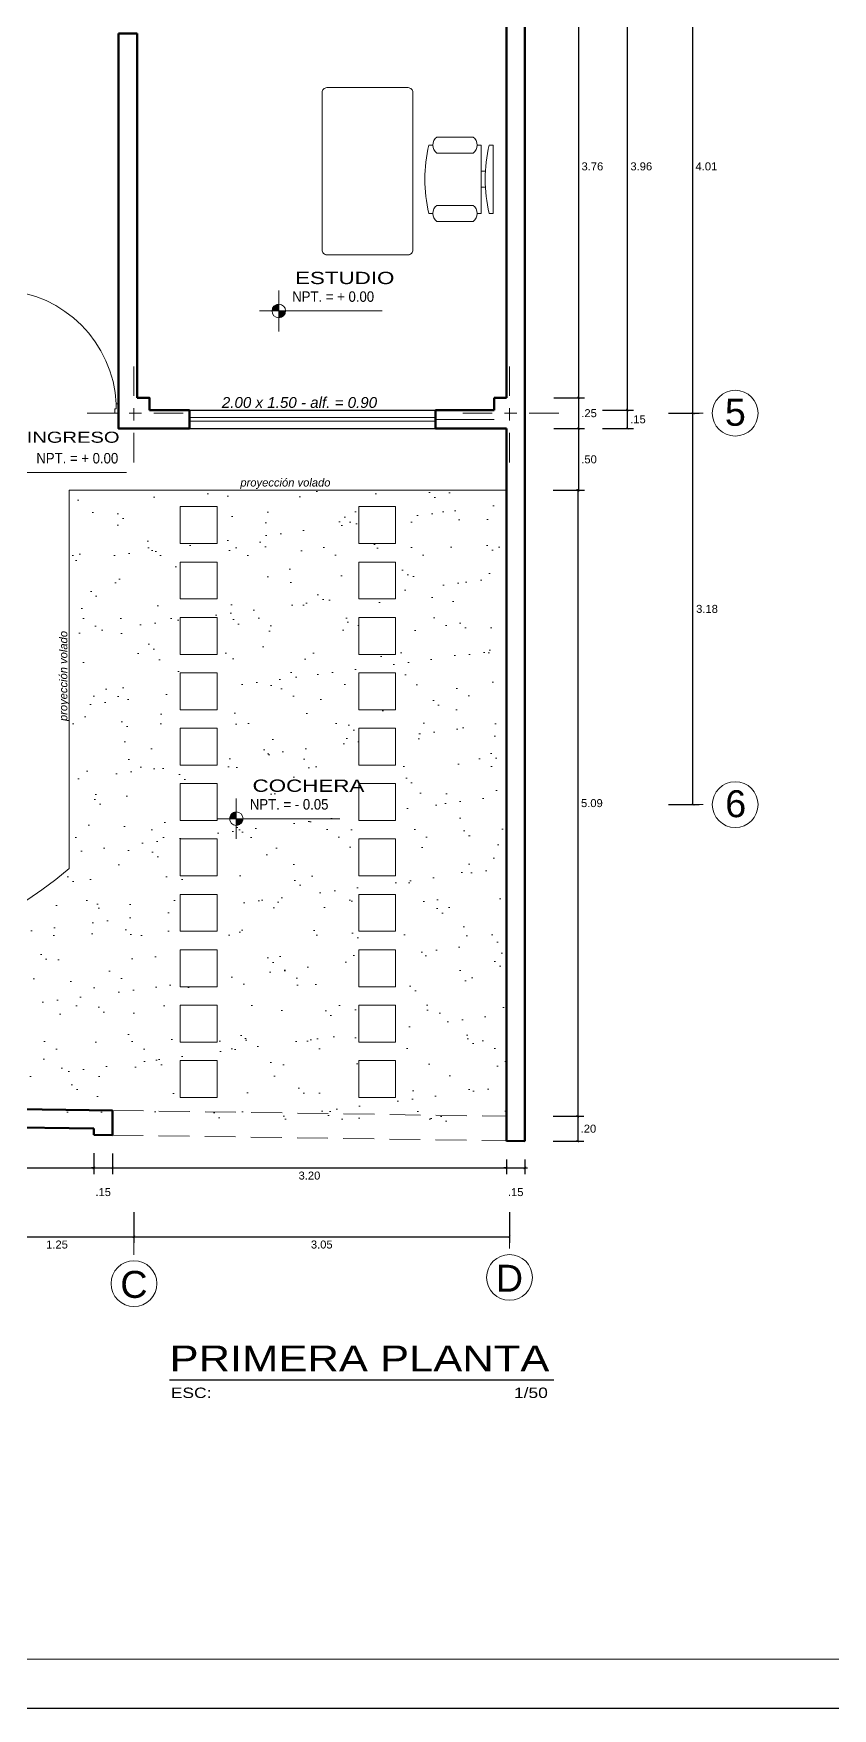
# Model space of a CAD drawing. Header units: millimetres. Extents: x 2033 to 2295, y 1536 to 1691.
# Drawn here: x 2112.82 to 2119.31, y 1610.58 to 1624.19 of the extents above; entities that cross this region are included whole.
import ezdxf

# ---------------------------------------------------------------- set-up
doc = ezdxf.new("R2010")
doc.units = ezdxf.units.MM
for name, pattern in [('ACAD_ISO10W100', [18, 12, -3, 0, -3]), ('CENTERX2', [101.6, 63.5, -12.7, 12.7, -12.7]), ('HIDDEN2', [4.7625, 3.175, -1.5875]), ('RAYITAS', [0.375, 0.25, -0.125])]:
    doc.linetypes.add(name, pattern=pattern)
doc.layers.get('Defpoints').update_dxf_attribs({"color": 164})
for name, color, linetype, lineweight in [('cotas', 251, 'Continuous', 15), ('cut wood', 26, 'Continuous', 20), ('Ejes', 65, 'ACAD_ISO10W100', 15), ('Muebles', 33, 'Continuous', 9), ('muro bajo', 61, 'Continuous', 30), ('muroalto', 12, 'Continuous', 50), ('NPT', 63, 'Continuous', 15), ('PROYECCIONES', 127, 'HIDDEN2', 5), ('PYV', 30, 'Continuous', 13), ('Texto S.', 7, 'Continuous', 30), ('TEXTOS', 7, 'Continuous', 5), ('texturasde piso', 252, 'Continuous', 0), ('UNO', 254, 'Continuous', 9), ('Verde', 58, 'Continuous', 13)]:
    doc.layers.add(name, color=color, linetype=linetype, lineweight=lineweight)
doc.styles.add('ARDELG', font='arial.ttf', dxfattribs={"width": 0.9, "height": 0.1})
doc.styles.add('ARIAL', font='arial.ttf', dxfattribs={"width": 1.3, "height": 0.1})
doc.styles.add('Micky-Arial', font='arial.ttf', dxfattribs={"width": 1.5, "height": 0.125})
doc.styles.add('Sta. Luisa 75 delg', font='arial.ttf', dxfattribs={"width": 1.2, "height": 0.1})
doc.styles.get("Standard").update_dxf_attribs({"font": 'arial.ttf'})
doc.dimstyles.new('Aritek', dxfattribs={"dimtxt": 0.065, "dimasz": 0.02, "dimexe": 0.05, "dimexo": 0.15, "dimgap": 0.03, "dimtad": 2, "dimtih": 1, "dimtoh": 1, "dimzin": 4, "dimdsep": 46, "dimtxsty": 'Standard', "dimblk": 'ARCHTICK', "dimcen": 0.1, "dimclrt": 7, "dimadec": 0, "dimazin": 0, "dimtfac": 1, "dimtmove": 2, "dimatfit": 1, "dimldrblk": 'DOTSMALL', "dimfxl": 0.2, "dimfxlon": 1, "dimarcsym": 0})

# ---------------------------------------------------------------- blocks, each defined once
blk = doc.blocks.new('P')
at = {"linetype": 'Continuous'}
for p, q in [((0.06, 1), (0.02, 1)), ((0.02, 0.075), (0.02, 1)), ((0.06, 1), (0.06, 0.075)), ((0, 0), (0, 0.075)), ((0, 0.075), (0.02, 0.075)), ((0.03, 0), (0, 0)), ((0.06, 0.075), (0.02, 0.075)), ((0.02, 0.075), (0.02, 0.035)), ((0.02, 0.035), (0.03, 0.035)), ((0.03, 0.035), (0.03, 0)), ((0.97, 0.035), (0.97, 0)), ((0.98, 0.035), (0.97, 0.035)), ((0.97, 0), (1, 0)), ((0.98, 0.075), (0.98, 0.035)), ((1, 0.075), (0.98, 0.075)), ((1, 0), (1, 0.075))]:
    blk.add_line(p, q, dxfattribs=at)
blk.add_arc((0.009, 0.029), 0.973, 2.7199, 86.9696, dxfattribs=at)
blk = doc.blocks.new('Silla - Escritorio')
at = {"linetype": 'Continuous'}
for p, q in [((-190, 0), (-190, -22.4)), ((-190, 0), (190, 0)), ((190, 0), (190, -22.4)), ((-190, -67.1), (-190, -89.4)), ((-190, -67.1), (190, -67.1)), ((-44.7, -67.1), (-44.7, -43.3)), ((44.7, -43.8), (44.7, -67.1)), ((190, -67.1), (190, -89.4)), ((-234.7, -111.8), (-234.7, -312.9)), ((-145.3, -312.9), (-145.3, -111.8)), ((145.3, -111.8), (145.3, -312.9)), ((234.7, -312.9), (234.7, -111.8)), ((-190, -335.3), (-190, -357.6)), ((190, -335.3), (190, -357.6))]:
    blk.add_line(p, q, dxfattribs=at)
for centre, radius, start, end in [((-190, -145.3), 55.9, 36.8699, 143.1301), ((0, 774), 818.7, 256.5803, 283.4197), ((190, -145.3), 55.9, 36.8699, 143.1301), ((-190, -279.4), 55.9, 216.8699, 323.1301), ((0, 438.7), 818.7, 256.5803, 283.4197), ((190, -279.4), 55.9, 216.8699, 323.1301)]:
    blk.add_arc(centre, radius, start, end, dxfattribs=at)
blk = doc.blocks.new('_ArchTick')
at = {"color": 0, "linetype": 'ByBlock', "const_width": 0.15}
blk.add_lwpolyline([(-0.5, -0.5), (0.5, 0.5)], dxfattribs=at)
blk = doc.blocks.new('*D125')
at = {"layer": 'cotas', "color": 0, "lineweight": -2, "transparency": 16777216}
for p, q in [((2117.045, 1624.986), (2117.295, 1624.986)), ((2117.245, 1624.986), (2117.245, 1621.226)), ((2117.045, 1621.226), (2117.295, 1621.226))]:
    blk.add_line(p, q, dxfattribs=at)
at = {"layer": 'Defpoints', "color": 0, "transparency": 16777216}
for p in [(2116.561, 1624.986), (2116.661, 1621.226), (2117.245, 1621.226)]:
    blk.add_point(p, dxfattribs=at)
at = {"layer": 'cotas', "color": 0, "lineweight": -2, "transparency": 16777216, "xscale": 0.02, "yscale": 0.02, "zscale": 0.02}
for p, rotation in [((2117.245, 1624.986), 90), ((2117.245, 1621.226), 270)]:
    blk.add_blockref('_ArchTick', p, dxfattribs=dict(at, rotation=rotation))
at = {"layer": 'cotas', "color": 7, "transparency": 16777216, "insert": (2117.359, 1623.106), "char_height": 0.065, "attachment_point": 5}
blk.add_mtext('3.76', dxfattribs=at)
blk = doc.blocks.new('_DotSmall')
at = {"color": 0, "linetype": 'ByBlock', "const_width": 0.5}
blk.add_lwpolyline([(-0.0625, 0, 1), (0.0625, 0, 1)], format="xyb", close=True, dxfattribs=at)
blk = doc.blocks.new('*D126')
at = {"layer": 'cotas', "color": 0, "lineweight": -2, "transparency": 16777216}
for p, q in [((2117.045, 1621.226), (2117.295, 1621.226)), ((2117.245, 1621.226), (2117.245, 1620.976)), ((2117.045, 1620.976), (2117.295, 1620.976))]:
    blk.add_line(p, q, dxfattribs=at)
at = {"layer": 'Defpoints', "color": 0, "transparency": 16777216}
for p in [(2116.661, 1621.226), (2116.661, 1620.976), (2117.245, 1620.976)]:
    blk.add_point(p, dxfattribs=at)
at = {"layer": 'cotas', "color": 0, "lineweight": -2, "transparency": 16777216, "xscale": 0.02, "yscale": 0.02, "zscale": 0.02}
for p, rotation in [((2117.245, 1621.226), 90), ((2117.245, 1620.976), 270)]:
    blk.add_blockref('_ArchTick', p, dxfattribs=dict(at, rotation=rotation))
at = {"layer": 'cotas', "color": 7, "transparency": 16777216, "insert": (2117.332, 1621.101), "char_height": 0.065, "attachment_point": 5}
blk.add_mtext('.25', dxfattribs=at)
blk = doc.blocks.new('*D127')
at = {"layer": 'cotas', "color": 0, "lineweight": -2, "transparency": 16777216}
for p, q in [((2117.045, 1620.976), (2117.295, 1620.976)), ((2117.245, 1620.976), (2117.245, 1620.476)), ((2117.045, 1620.476), (2117.295, 1620.476))]:
    blk.add_line(p, q, dxfattribs=at)
at = {"layer": 'Defpoints', "color": 0, "transparency": 16777216}
for p in [(2116.661, 1620.976), (2116.661, 1620.476), (2117.245, 1620.476)]:
    blk.add_point(p, dxfattribs=at)
at = {"layer": 'cotas', "color": 0, "lineweight": -2, "transparency": 16777216, "xscale": 0.02, "yscale": 0.02, "zscale": 0.02}
for p, rotation in [((2117.245, 1620.976), 90), ((2117.245, 1620.476), 270)]:
    blk.add_blockref('_ArchTick', p, dxfattribs=dict(at, rotation=rotation))
at = {"layer": 'cotas', "color": 7, "transparency": 16777216, "insert": (2117.332, 1620.726), "char_height": 0.065, "attachment_point": 5}
blk.add_mtext('.50', dxfattribs=at)
blk = doc.blocks.new('*D147')
at = {"layer": 'cotas', "color": 0, "lineweight": -2, "transparency": 16777216}
for p, q in [((2117.442, 1625.086), (2117.692, 1625.086)), ((2117.642, 1625.086), (2117.642, 1621.126)), ((2117.442, 1621.126), (2117.692, 1621.126))]:
    blk.add_line(p, q, dxfattribs=at)
at = {"layer": 'Defpoints', "color": 0, "transparency": 16777216}
for p in [(2116.561, 1625.086), (2116.561, 1621.126), (2117.642, 1621.126)]:
    blk.add_point(p, dxfattribs=at)
at = {"layer": 'cotas', "color": 0, "lineweight": -2, "transparency": 16777216, "xscale": 0.02, "yscale": 0.02, "zscale": 0.02}
for p, rotation in [((2117.642, 1625.086), 90), ((2117.642, 1621.126), 270)]:
    blk.add_blockref('_ArchTick', p, dxfattribs=dict(at, rotation=rotation))
at = {"layer": 'cotas', "color": 7, "transparency": 16777216, "insert": (2117.756, 1623.106), "char_height": 0.065, "attachment_point": 5}
blk.add_mtext('3.96', dxfattribs=at)
blk = doc.blocks.new('*D148')
at = {"layer": 'cotas', "color": 0, "lineweight": -2, "transparency": 16777216}
for p, q in [((2117.442, 1621.126), (2117.692, 1621.126)), ((2117.642, 1621.126), (2117.642, 1620.976)), ((2117.442, 1620.976), (2117.692, 1620.976))]:
    blk.add_line(p, q, dxfattribs=at)
at = {"layer": 'Defpoints', "color": 0, "transparency": 16777216}
for p in [(2116.561, 1621.126), (2116.661, 1620.976), (2117.642, 1620.976)]:
    blk.add_point(p, dxfattribs=at)
at = {"layer": 'cotas', "color": 0, "lineweight": -2, "transparency": 16777216, "xscale": 0.02, "yscale": 0.02, "zscale": 0.02}
for p, rotation in [((2117.642, 1621.126), 90), ((2117.642, 1620.976), 270)]:
    blk.add_blockref('_ArchTick', p, dxfattribs=dict(at, rotation=rotation))
at = {"layer": 'cotas', "color": 7, "transparency": 16777216, "insert": (2117.729, 1621.051), "char_height": 0.065, "attachment_point": 5}
blk.add_mtext('.15', dxfattribs=at)
blk = doc.blocks.new('*D185')
at = {"layer": 'cotas', "color": 0, "lineweight": -2, "transparency": 16777216}
for p, q in [((2111.313, 1615.119), (2111.313, 1614.92)), ((2113.311, 1615.089), (2113.311, 1614.92)), ((2111.313, 1614.97), (2113.311, 1614.97))]:
    blk.add_line(p, q, dxfattribs=at)
at = {"layer": 'Defpoints', "color": 0, "transparency": 16777216}
for p in [(2111.313, 1615.269), (2113.311, 1615.239), (2113.311, 1614.97)]:
    blk.add_point(p, dxfattribs=at)
at = {"layer": 'cotas', "color": 0, "lineweight": -2, "transparency": 16777216, "xscale": 0.02, "yscale": 0.02, "zscale": 0.02, "rotation": 180}
blk.add_blockref('_ArchTick', (2111.313, 1614.97), dxfattribs=at)
at = {"layer": 'cotas', "color": 0, "lineweight": -2, "transparency": 16777216, "xscale": 0.02, "yscale": 0.02, "zscale": 0.02}
blk.add_blockref('_ArchTick', (2113.311, 1614.97), dxfattribs=at)
at = {"layer": 'cotas', "color": 7, "transparency": 16777216, "insert": (2112.312, 1614.907), "char_height": 0.065, "attachment_point": 5}
blk.add_mtext('2.00', dxfattribs=at)
blk = doc.blocks.new('*D186')
at = {"layer": 'cotas', "color": 0, "lineweight": -2, "transparency": 16777216}
for p, q in [((2113.311, 1615.089), (2113.311, 1614.92)), ((2113.461, 1615.087), (2113.461, 1614.92)), ((2113.311, 1614.97), (2113.291, 1614.97)), ((2113.311, 1614.97), (2113.461, 1614.97)), ((2113.461, 1614.97), (2113.481, 1614.97))]:
    blk.add_line(p, q, dxfattribs=at)
at = {"layer": 'Defpoints', "color": 0, "transparency": 16777216}
for p in [(2113.311, 1615.239), (2113.461, 1615.237), (2113.461, 1614.97)]:
    blk.add_point(p, dxfattribs=at)
at = {"layer": 'cotas', "color": 0, "lineweight": -2, "transparency": 16777216, "xscale": 0.02, "yscale": 0.02, "zscale": 0.02}
blk.add_blockref('_ArchTick', (2113.311, 1614.97), dxfattribs=at)
at = {"layer": 'cotas', "color": 0, "lineweight": -2, "transparency": 16777216, "xscale": 0.02, "yscale": 0.02, "zscale": 0.02, "rotation": 180}
blk.add_blockref('_ArchTick', (2113.461, 1614.97), dxfattribs=at)
at = {"layer": 'cotas', "color": 7, "transparency": 16777216, "insert": (2113.386, 1614.773), "char_height": 0.065, "attachment_point": 5}
blk.add_mtext('.15', dxfattribs=at)
blk = doc.blocks.new('*D187')
at = {"layer": 'cotas', "color": 0, "lineweight": -2, "transparency": 16777216}
for p, q in [((2113.461, 1615.087), (2113.461, 1614.92)), ((2116.661, 1615.037), (2116.661, 1614.92)), ((2113.461, 1614.97), (2116.661, 1614.97))]:
    blk.add_line(p, q, dxfattribs=at)
at = {"layer": 'Defpoints', "color": 0, "transparency": 16777216}
for p in [(2113.461, 1615.237), (2116.661, 1615.187), (2116.661, 1614.97)]:
    blk.add_point(p, dxfattribs=at)
at = {"layer": 'cotas', "color": 0, "lineweight": -2, "transparency": 16777216, "xscale": 0.02, "yscale": 0.02, "zscale": 0.02, "rotation": 180}
blk.add_blockref('_ArchTick', (2113.461, 1614.97), dxfattribs=at)
at = {"layer": 'cotas', "color": 0, "lineweight": -2, "transparency": 16777216, "xscale": 0.02, "yscale": 0.02, "zscale": 0.02}
blk.add_blockref('_ArchTick', (2116.661, 1614.97), dxfattribs=at)
at = {"layer": 'cotas', "color": 7, "transparency": 16777216, "insert": (2115.061, 1614.907), "char_height": 0.065, "attachment_point": 5}
blk.add_mtext('3.20', dxfattribs=at)
blk = doc.blocks.new('*D188')
at = {"layer": 'cotas', "color": 0, "lineweight": -2, "transparency": 16777216}
for p, q in [((2116.661, 1615.037), (2116.661, 1614.92)), ((2116.811, 1615.037), (2116.811, 1614.92)), ((2116.661, 1614.97), (2116.641, 1614.97)), ((2116.661, 1614.97), (2116.811, 1614.97)), ((2116.811, 1614.97), (2116.831, 1614.97))]:
    blk.add_line(p, q, dxfattribs=at)
at = {"layer": 'Defpoints', "color": 0, "transparency": 16777216}
for p in [(2116.661, 1615.187), (2116.811, 1615.187), (2116.811, 1614.97)]:
    blk.add_point(p, dxfattribs=at)
at = {"layer": 'cotas', "color": 0, "lineweight": -2, "transparency": 16777216, "xscale": 0.02, "yscale": 0.02, "zscale": 0.02}
blk.add_blockref('_ArchTick', (2116.661, 1614.97), dxfattribs=at)
at = {"layer": 'cotas', "color": 0, "lineweight": -2, "transparency": 16777216, "xscale": 0.02, "yscale": 0.02, "zscale": 0.02, "rotation": 180}
blk.add_blockref('_ArchTick', (2116.811, 1614.97), dxfattribs=at)
at = {"layer": 'cotas', "color": 7, "transparency": 16777216, "insert": (2116.736, 1614.773), "char_height": 0.065, "attachment_point": 5}
blk.add_mtext('.15', dxfattribs=at)
blk = doc.blocks.new('*D189')
at = {"layer": 'cotas', "color": 0, "lineweight": -2, "transparency": 16777216}
for p, q in [((2117.04, 1620.476), (2117.29, 1620.476)), ((2117.24, 1620.476), (2117.24, 1615.389)), ((2117.04, 1615.389), (2117.29, 1615.389))]:
    blk.add_line(p, q, dxfattribs=at)
at = {"layer": 'Defpoints', "color": 0, "transparency": 16777216}
for p in [(2116.661, 1620.476), (2116.664, 1615.389), (2117.24, 1615.389)]:
    blk.add_point(p, dxfattribs=at)
at = {"layer": 'cotas', "color": 0, "lineweight": -2, "transparency": 16777216, "xscale": 0.02, "yscale": 0.02, "zscale": 0.02}
for p, rotation in [((2117.24, 1620.476), 90), ((2117.24, 1615.389), 270)]:
    blk.add_blockref('_ArchTick', p, dxfattribs=dict(at, rotation=rotation))
at = {"layer": 'cotas', "color": 7, "transparency": 16777216, "insert": (2117.355, 1617.933), "char_height": 0.065, "attachment_point": 5}
blk.add_mtext('5.09', dxfattribs=at)
blk = doc.blocks.new('*D190')
at = {"layer": 'cotas', "color": 0, "lineweight": -2, "transparency": 16777216}
for p, q in [((2117.04, 1615.389), (2117.29, 1615.389)), ((2117.24, 1615.389), (2117.24, 1615.187)), ((2117.04, 1615.187), (2117.29, 1615.187))]:
    blk.add_line(p, q, dxfattribs=at)
at = {"layer": 'Defpoints', "color": 0, "transparency": 16777216}
for p in [(2116.664, 1615.389), (2116.811, 1615.187), (2117.24, 1615.187)]:
    blk.add_point(p, dxfattribs=at)
at = {"layer": 'cotas', "color": 0, "lineweight": -2, "transparency": 16777216, "xscale": 0.02, "yscale": 0.02, "zscale": 0.02}
for p, rotation in [((2117.24, 1615.389), 90), ((2117.24, 1615.187), 270)]:
    blk.add_blockref('_ArchTick', p, dxfattribs=dict(at, rotation=rotation))
at = {"layer": 'cotas', "color": 7, "transparency": 16777216, "insert": (2117.327, 1615.288), "char_height": 0.065, "attachment_point": 5}
blk.add_mtext('.20', dxfattribs=at)
blk = doc.blocks.new('*D206')
at = {"layer": 'cotas', "color": 0, "lineweight": -2, "transparency": 16777216}
for p, q in [((2117.976, 1621.101), (2118.226, 1621.101)), ((2118.176, 1617.921), (2118.176, 1621.101)), ((2117.976, 1617.921), (2118.226, 1617.921))]:
    blk.add_line(p, q, dxfattribs=at)
at = {"layer": 'Defpoints', "color": 0, "transparency": 16777216}
for p in [(2117.086, 1621.101), (2118.176, 1621.101), (2117.086, 1617.921)]:
    blk.add_point(p, dxfattribs=at)
at = {"layer": 'cotas', "color": 0, "lineweight": -2, "transparency": 16777216, "xscale": 0.02, "yscale": 0.02, "zscale": 0.02}
for p, rotation in [((2118.176, 1621.101), 90), ((2118.176, 1617.921), 270)]:
    blk.add_blockref('_ArchTick', p, dxfattribs=dict(at, rotation=rotation))
at = {"layer": 'cotas', "color": 7, "transparency": 16777216, "insert": (2118.29, 1619.511), "char_height": 0.065, "attachment_point": 5}
blk.add_mtext('3.18', dxfattribs=at)
blk = doc.blocks.new('*D207')
at = {"layer": 'cotas', "color": 0, "lineweight": -2, "transparency": 16777216}
for p, q in [((2117.976, 1625.111), (2118.226, 1625.111)), ((2118.176, 1621.101), (2118.176, 1625.111)), ((2117.976, 1621.101), (2118.226, 1621.101))]:
    blk.add_line(p, q, dxfattribs=at)
at = {"layer": 'Defpoints', "color": 0, "transparency": 16777216}
for p in [(2117.086, 1625.111), (2118.176, 1625.111), (2117.086, 1621.101)]:
    blk.add_point(p, dxfattribs=at)
at = {"layer": 'cotas', "color": 0, "lineweight": -2, "transparency": 16777216, "xscale": 0.02, "yscale": 0.02, "zscale": 0.02}
for p, rotation in [((2118.176, 1625.111), 90), ((2118.176, 1621.101), 270)]:
    blk.add_blockref('_ArchTick', p, dxfattribs=dict(at, rotation=rotation))
at = {"layer": 'cotas', "color": 7, "transparency": 16777216, "insert": (2118.285, 1623.106), "char_height": 0.065, "attachment_point": 5}
blk.add_mtext('4.01', dxfattribs=at)
blk = doc.blocks.new('*D209')
at = {"layer": 'cotas', "color": 0, "lineweight": -2, "transparency": 16777216}
for p, q in [((2112.386, 1614.61), (2112.386, 1614.36)), ((2113.636, 1614.61), (2113.636, 1614.36)), ((2112.386, 1614.41), (2113.636, 1614.41))]:
    blk.add_line(p, q, dxfattribs=at)
at = {"layer": 'Defpoints', "color": 0, "transparency": 16777216}
for p in [(2113.636, 1620.701), (2112.386, 1617.524), (2113.636, 1614.41)]:
    blk.add_point(p, dxfattribs=at)
at = {"layer": 'cotas', "color": 0, "lineweight": -2, "transparency": 16777216, "xscale": 0.02, "yscale": 0.02, "zscale": 0.02, "rotation": 180}
blk.add_blockref('_ArchTick', (2112.386, 1614.41), dxfattribs=at)
at = {"layer": 'cotas', "color": 0, "lineweight": -2, "transparency": 16777216, "xscale": 0.02, "yscale": 0.02, "zscale": 0.02}
blk.add_blockref('_ArchTick', (2113.636, 1614.41), dxfattribs=at)
at = {"layer": 'cotas', "color": 7, "transparency": 16777216, "insert": (2113.011, 1614.347), "char_height": 0.065, "attachment_point": 5}
blk.add_mtext('1.25', dxfattribs=at)
blk = doc.blocks.new('*D210')
at = {"layer": 'cotas', "color": 0, "lineweight": -2, "transparency": 16777216}
for p, q in [((2113.636, 1614.61), (2113.636, 1614.36)), ((2116.686, 1614.61), (2116.686, 1614.36)), ((2113.636, 1614.41), (2116.686, 1614.41))]:
    blk.add_line(p, q, dxfattribs=at)
at = {"layer": 'Defpoints', "color": 0, "transparency": 16777216}
for p in [(2113.636, 1620.701), (2116.686, 1620.701), (2116.686, 1614.41)]:
    blk.add_point(p, dxfattribs=at)
at = {"layer": 'cotas', "color": 0, "lineweight": -2, "transparency": 16777216, "xscale": 0.02, "yscale": 0.02, "zscale": 0.02, "rotation": 180}
blk.add_blockref('_ArchTick', (2113.636, 1614.41), dxfattribs=at)
at = {"layer": 'cotas', "color": 0, "lineweight": -2, "transparency": 16777216, "xscale": 0.02, "yscale": 0.02, "zscale": 0.02}
blk.add_blockref('_ArchTick', (2116.686, 1614.41), dxfattribs=at)
at = {"layer": 'cotas', "color": 7, "transparency": 16777216, "insert": (2115.161, 1614.347), "char_height": 0.065, "attachment_point": 5}
blk.add_mtext('3.05', dxfattribs=at)

msp = doc.modelspace()

# ---------------------------------------------------------------- hatches: boundary and pattern name
at = {"layer": 'UNO', "ltscale": 0.005}
h = msp.add_hatch(dxfattribs=at)
h.set_pattern_fill('AR-PARQ1', color=21, scale=0.00015, style=0)
h.set_pattern_definition([(90, (1926.263955, 1401.797044), (-0.04572, 0.04572), [0.04572, -0.04572]), (90, (1926.271575, 1401.797044), (-0.04572, 0.04572), [0.04572, -0.04572]), (90, (1926.279195, 1401.797044), (-0.04572, 0.04572), [0.04572, -0.04572]), (90, (1926.286815, 1401.797044), (-0.04572, 0.04572), [0.04572, -0.04572]), (90, (1926.294435, 1401.797044), (-0.04572, 0.04572), [0.04572, -0.04572]), (90, (1926.302055, 1401.797044), (-0.04572, 0.04572), [0.04572, -0.04572]), (90, (1926.309675, 1401.797044), (-0.04572, 0.04572), [0.04572, -0.04572]), (360, (1926.263955, 1401.842764), (0.04572, -0.04572), [0.04572, -0.04572]), (360, (1926.263955, 1401.850384), (0.04572, -0.04572), [0.04572, -0.04572]), (360, (1926.263955, 1401.858004), (0.04572, -0.04572), [0.04572, -0.04572]), (360, (1926.263955, 1401.865624), (0.04572, -0.04572), [0.04572, -0.04572]), (360, (1926.263955, 1401.873244), (0.04572, -0.04572), [0.04572, -0.04572]), (360, (1926.263955, 1401.880864), (0.04572, -0.04572), [0.04572, -0.04572]), (360, (1926.263955, 1401.888484), (0.04572, -0.04572), [0.04572, -0.04572])])
h.paths.add_polyline_path([(2114.812, 1621.932), (2114.812, 1621.987, 0.414214), (2114.757, 1621.932)])
h.paths.add_polyline_path([(2114.812, 1621.932), (2114.812, 1621.877, 0.414214), (2114.867, 1621.932)])
h = msp.add_hatch(dxfattribs=at)
h.set_pattern_fill('AR-PARQ1', color=21, scale=0.00015, style=0)
h.set_pattern_definition([(90, (1925.919043, 1397.672453), (-0.04572, 0.04572), [0.04572, -0.04572]), (90, (1925.926663, 1397.672453), (-0.04572, 0.04572), [0.04572, -0.04572]), (90, (1925.934283, 1397.672453), (-0.04572, 0.04572), [0.04572, -0.04572]), (90, (1925.941903, 1397.672453), (-0.04572, 0.04572), [0.04572, -0.04572]), (90, (1925.949523, 1397.672453), (-0.04572, 0.04572), [0.04572, -0.04572]), (90, (1925.957143, 1397.672453), (-0.04572, 0.04572), [0.04572, -0.04572]), (90, (1925.964763, 1397.672453), (-0.04572, 0.04572), [0.04572, -0.04572]), (360, (1925.919043, 1397.718173), (0.04572, -0.04572), [0.04572, -0.04572]), (360, (1925.919043, 1397.725793), (0.04572, -0.04572), [0.04572, -0.04572]), (360, (1925.919043, 1397.733413), (0.04572, -0.04572), [0.04572, -0.04572]), (360, (1925.919043, 1397.741033), (0.04572, -0.04572), [0.04572, -0.04572]), (360, (1925.919043, 1397.748653), (0.04572, -0.04572), [0.04572, -0.04572]), (360, (1925.919043, 1397.756273), (0.04572, -0.04572), [0.04572, -0.04572]), (360, (1925.919043, 1397.763893), (0.04572, -0.04572), [0.04572, -0.04572])])
h.paths.add_polyline_path([(2114.467, 1617.807), (2114.467, 1617.862, 0.414214), (2114.412, 1617.807)])
h.paths.add_polyline_path([(2114.467, 1617.807), (2114.467, 1617.752, 0.414214), (2114.522, 1617.807)])
at = {"layer": 'Verde'}
h = msp.add_hatch(dxfattribs=at)
h.set_pattern_fill('AR-SAND', color=256, scale=0.009, style=0)
h.set_pattern_definition([(37.5, (2.70534, -67.21002), (-0.01440028, 0.440471914), [0, -0.347472, 0, -0.38862, 0, -0.371475]), (7.5, (2.70534, -67.21), (0.40457095, 0.64514259), [0, -0.187452, 0, -0.313182, 0, -0.120015]), (327.5, (2.42417, -67.21002), (0.711893133, 0.001293466), [0, -0.1143, 0, -0.41148, 0, -0.53721]), (317.5, (2.42417, -67.21), (0.68720081, 0.20063639), [0, -0.05715, 0, -0.269748, 0, -0.30861])])
h.paths.add_polyline_path([(2116.661, 1620.476), (2113.111, 1620.476), (2113.111, 1617.403, -0.094436), (2111.835, 1616.693, 0.301134), (2111.163, 1615.708), (2111.163, 1615.421), (2116.661, 1615.339)])
h.paths.add_polyline_path([(2114.311, 1618.242), (2114.011, 1618.242), (2114.011, 1618.542), (2114.311, 1618.542)], flags=16)
h.paths.add_polyline_path([(2114.311, 1618.692), (2114.011, 1618.692), (2114.011, 1618.992), (2114.311, 1618.992)], flags=16)
h.paths.add_polyline_path([(2114.311, 1618.092), (2114.311, 1617.792), (2114.011, 1617.792), (2114.011, 1618.092)], flags=16)
h.paths.add_polyline_path([(2115.461, 1618.542), (2115.761, 1618.542), (2115.761, 1618.242), (2115.461, 1618.242)], flags=16)
h.paths.add_polyline_path([(2115.461, 1618.692), (2115.461, 1618.992), (2115.761, 1618.992), (2115.761, 1618.692)], flags=16)
h.paths.add_polyline_path([(2115.461, 1618.092), (2115.761, 1618.092), (2115.761, 1617.792), (2115.461, 1617.792)], flags=16)
h.paths.add_polyline_path([(2114.311, 1619.142), (2114.011, 1619.142), (2114.011, 1619.442), (2114.311, 1619.442)], flags=16)
h.paths.add_polyline_path([(2114.311, 1617.642), (2114.311, 1617.342), (2114.011, 1617.342), (2114.011, 1617.642)], flags=16)
h.paths.add_polyline_path([(2115.461, 1619.142), (2115.461, 1619.442), (2115.761, 1619.442), (2115.761, 1619.142)], flags=16)
h.paths.add_polyline_path([(2115.461, 1617.642), (2115.761, 1617.642), (2115.761, 1617.342), (2115.461, 1617.342)], flags=16)
h.paths.add_polyline_path([(2114.311, 1619.592), (2114.011, 1619.592), (2114.011, 1619.892), (2114.311, 1619.892)], flags=16)
h.paths.add_polyline_path([(2114.311, 1617.192), (2114.311, 1616.892), (2114.011, 1616.892), (2114.011, 1617.192)], flags=16)
h.paths.add_polyline_path([(2115.461, 1619.592), (2115.461, 1619.892), (2115.761, 1619.892), (2115.761, 1619.592)], flags=16)
h.paths.add_polyline_path([(2115.461, 1617.192), (2115.761, 1617.192), (2115.761, 1616.892), (2115.461, 1616.892)], flags=16)
h.paths.add_polyline_path([(2114.311, 1620.042), (2114.011, 1620.042), (2114.011, 1620.342), (2114.311, 1620.342)], flags=16)
h.paths.add_polyline_path([(2115.461, 1620.042), (2115.461, 1620.342), (2115.761, 1620.342), (2115.761, 1620.042)], flags=16)
h.paths.add_polyline_path([(2114.311, 1616.742), (2114.311, 1616.442), (2114.011, 1616.442), (2114.011, 1616.742)], flags=16)
h.paths.add_polyline_path([(2115.461, 1616.742), (2115.761, 1616.742), (2115.761, 1616.442), (2115.461, 1616.442)], flags=16)
h.paths.add_polyline_path([(2114.311, 1616.292), (2114.311, 1615.992), (2114.011, 1615.992), (2114.011, 1616.292)], flags=16)
h.paths.add_polyline_path([(2115.461, 1616.292), (2115.761, 1616.292), (2115.761, 1615.992), (2115.461, 1615.992)], flags=16)
h.paths.add_polyline_path([(2114.311, 1615.842), (2114.311, 1615.542), (2114.011, 1615.542), (2114.011, 1615.842)], flags=16)
h.paths.add_polyline_path([(2115.461, 1615.842), (2115.761, 1615.842), (2115.761, 1615.542), (2115.461, 1615.542)], flags=16)
h.paths.add_polyline_path([(2109.638, 1616.619, -0.046208), (2108.961, 1616.862), (2108.961, 1615.454), (2110.163, 1615.436), (2110.163, 1615.708, 0.259941)])

# ---------------------------------------------------------------- linework, layer by layer
at = {"layer": 'cut wood'}
for points in [[(2114.311, 1620.042), (2114.011, 1620.042), (2114.011, 1620.342), (2114.311, 1620.342)], [(2115.761, 1620.042), (2115.461, 1620.042), (2115.461, 1620.342), (2115.761, 1620.342)], [(2114.311, 1619.592), (2114.011, 1619.592), (2114.011, 1619.892), (2114.311, 1619.892)], [(2115.761, 1619.592), (2115.461, 1619.592), (2115.461, 1619.892), (2115.761, 1619.892)], [(2114.311, 1619.142), (2114.011, 1619.142), (2114.011, 1619.442), (2114.311, 1619.442)], [(2115.761, 1619.142), (2115.461, 1619.142), (2115.461, 1619.442), (2115.761, 1619.442)], [(2114.311, 1618.692), (2114.011, 1618.692), (2114.011, 1618.992), (2114.311, 1618.992)], [(2115.761, 1618.692), (2115.461, 1618.692), (2115.461, 1618.992), (2115.761, 1618.992)], [(2114.311, 1618.242), (2114.011, 1618.242), (2114.011, 1618.542), (2114.311, 1618.542)], [(2115.761, 1618.242), (2115.461, 1618.242), (2115.461, 1618.542), (2115.761, 1618.542)], [(2114.311, 1617.792), (2114.011, 1617.792), (2114.011, 1618.092), (2114.311, 1618.092)], [(2115.761, 1617.792), (2115.461, 1617.792), (2115.461, 1618.092), (2115.761, 1618.092)], [(2114.311, 1617.342), (2114.011, 1617.342), (2114.011, 1617.642), (2114.311, 1617.642)], [(2115.761, 1617.342), (2115.461, 1617.342), (2115.461, 1617.642), (2115.761, 1617.642)], [(2114.311, 1616.892), (2114.011, 1616.892), (2114.011, 1617.192), (2114.311, 1617.192)], [(2115.761, 1616.892), (2115.461, 1616.892), (2115.461, 1617.192), (2115.761, 1617.192)], [(2114.311, 1616.442), (2114.011, 1616.442), (2114.011, 1616.742), (2114.311, 1616.742)], [(2114.311, 1616.442), (2114.011, 1616.442), (2114.011, 1616.742), (2114.311, 1616.742)], [(2115.761, 1616.442), (2115.461, 1616.442), (2115.461, 1616.742), (2115.761, 1616.742)], [(2115.761, 1616.442), (2115.461, 1616.442), (2115.461, 1616.742), (2115.761, 1616.742)], [(2114.311, 1615.992), (2114.011, 1615.992), (2114.011, 1616.292), (2114.311, 1616.292)], [(2115.761, 1615.992), (2115.461, 1615.992), (2115.461, 1616.292), (2115.761, 1616.292)], [(2114.311, 1615.542), (2114.011, 1615.542), (2114.011, 1615.842), (2114.311, 1615.842)], [(2115.761, 1615.542), (2115.461, 1615.542), (2115.461, 1615.842), (2115.761, 1615.842)]]:
    msp.add_lwpolyline(points, close=True, dxfattribs=at)
at = {"layer": 'Defpoints'}
msp.add_lwpolyline([(2105.309, 1638.22), (2133.309, 1638.22), (2133.309, 1610.578), (2105.309, 1610.578)], close=True, dxfattribs=at)
at = {"layer": 'Ejes', "ltscale": 0.02}
for p, q in [((2113.636, 1620.701), (2113.636, 1621.501)), ((2116.686, 1620.701), (2116.686, 1621.501)), ((2114.036, 1621.101), (2113.236, 1621.101)), ((2117.086, 1621.101), (2116.286, 1621.101)), ((2118.018, 1621.101), (2118.334, 1621.101)), ((2118.018, 1617.921), (2118.334, 1617.921)), ((2113.636, 1614.504), (2113.636, 1614.216)), ((2116.686, 1614.554), (2116.686, 1614.266))]:
    msp.add_line(p, q, dxfattribs=at)
at = {"layer": 'Ejes', "color": 32, "linetype": 'Continuous'}
for centre in [(2118.519, 1621.101), (2118.519, 1617.921), (2113.636, 1614.03), (2116.686, 1614.08)]:
    msp.add_circle(centre, 0.186, dxfattribs=at)
at = {"layer": 'Muebles', "lineweight": 0}
msp.add_lwpolyline([(2115.203, 1622.388, -0.414214), (2115.164, 1622.427), (2115.164, 1623.707, -0.414214), (2115.203, 1623.746), (2115.862, 1623.746, -0.414214), (2115.901, 1623.707), (2115.901, 1622.427, -0.414214), (2115.862, 1622.388)], format="xyb", close=True, dxfattribs=at)
at = {"layer": 'muro bajo', "linetype": 'Continuous', "ltscale": 0.07}
for p, q in [((2114.086, 1621.126), (2116.086, 1621.126)), ((2114.086, 1620.976), (2116.086, 1620.976))]:
    msp.add_line(p, q, dxfattribs=at)
at = {"layer": 'muroalto', "linetype": 'Continuous', "ltscale": 0.07}
for p, q in [((2116.811, 1635.207), (2116.811, 1615.187)), ((2116.661, 1624.986), (2116.661, 1621.226)), ((2113.511, 1624.186), (2113.511, 1620.976)), ((2113.511, 1624.186), (2113.661, 1624.186)), ((2113.661, 1624.186), (2113.661, 1621.226)), ((2113.761, 1621.126), (2114.086, 1621.126)), ((2114.086, 1621.126), (2114.086, 1620.976)), ((2116.086, 1621.126), (2116.561, 1621.126)), ((2116.086, 1621.126), (2116.086, 1620.976)), ((2113.511, 1620.976), (2114.086, 1620.976)), ((2116.086, 1620.976), (2116.561, 1620.976)), ((2116.661, 1620.976), (2116.561, 1620.976)), ((2116.661, 1620.976), (2116.661, 1615.389)), ((2113.461, 1615.437), (2111.163, 1615.471)), ((2113.311, 1615.289), (2111.313, 1615.319)), ((2113.461, 1615.237), (2113.311, 1615.239)), ((2116.811, 1615.187), (2116.661, 1615.189)), ((2116.661, 1615.189), (2116.661, 1615.187))]:
    msp.add_line(p, q, dxfattribs=at)
at = {"layer": 'muroalto'}
for p, q in [((2116.561, 1621.126), (2116.561, 1621.226)), ((2113.461, 1615.237), (2113.461, 1615.437)), ((2113.311, 1615.239), (2113.311, 1615.289)), ((2116.661, 1615.189), (2116.661, 1615.389))]:
    msp.add_line(p, q, dxfattribs=at)
at = {"layer": 'muroalto', "linetype": 'Continuous', "ltscale": 0.07}
for points in [[(2113.761, 1620.976), (2113.511, 1620.976), (2113.511, 1621.226)], [(2113.661, 1621.226), (2113.761, 1621.226), (2113.761, 1621.126)], [(2116.561, 1621.226), (2116.661, 1621.226)], [(2116.811, 1621.226), (2116.811, 1620.976)]]:
    msp.add_lwpolyline(points, dxfattribs=at)
at = {"layer": 'NPT', "lineweight": 30, "ltscale": 0.3}
msp.add_line((2113.925, 1613.247), (2117.045, 1613.247), dxfattribs=at)
at = {"layer": 'NPT'}
msp.add_lwpolyline([(2105.709, 1637.82), (2132.909, 1637.82), (2132.909, 1610.978), (2105.709, 1610.978)], close=True, dxfattribs=at)
at = {"layer": 'PROYECCIONES', "linetype": 'CENTERX2', "ltscale": 0.07}
for p, q in [((2116.086, 1621.051), (2116.561, 1621.051)), ((2116.811, 1621.051), (2116.815, 1621.051))]:
    msp.add_line(p, q, dxfattribs=at)
at = {"layer": 'PROYECCIONES', "linetype": 'Continuous', "ltscale": 0.07}
for q in [(2116.661, 1620.476), (2113.111, 1617.403)]:
    msp.add_line((2113.111, 1620.476), q, dxfattribs=at)
at = {"layer": 'PROYECCIONES', "linetype": 'RAYITAS'}
for p, q in [((2113.464, 1615.437), (2116.664, 1615.389)), ((2113.461, 1615.237), (2116.661, 1615.189))]:
    msp.add_line(p, q, dxfattribs=at)
at = {"layer": 'PROYECCIONES', "linetype": 'Continuous', "ltscale": 0.07}
msp.add_arc((2110.611, 1620.396), 3.9, 244.971, 309.8683, dxfattribs=at)
at = {"layer": 'texturasde piso', "linetype": 'Continuous', "ltscale": 0.07}
for p, q in [((2114.086, 1621.066), (2116.086, 1621.066)), ((2114.086, 1621.036), (2116.086, 1621.036))]:
    msp.add_line(p, q, dxfattribs=at)
at = {"layer": 'UNO', "ltscale": 0.005}
for p, q in [((2114.812, 1622.097), (2114.812, 1621.932)), ((2115.652, 1621.932), (2114.656, 1621.932)), ((2114.812, 1621.766), (2114.812, 1621.932)), ((2113.574, 1620.619), (2112.578, 1620.619)), ((2114.467, 1617.972), (2114.467, 1617.807)), ((2115.307, 1617.807), (2114.311, 1617.807)), ((2114.467, 1617.642), (2114.467, 1617.807))]:
    msp.add_line(p, q, dxfattribs=at)
for centre in [(2114.812, 1621.932), (2114.467, 1617.807)]:
    msp.add_circle(centre, 0.055, dxfattribs=at)

# ---------------------------------------------------------------- block references
at = {"layer": 'Muebles', "color": 0, "lineweight": 0, "ltscale": 0.18, "xscale": 0.00146003505687986, "yscale": 0.00146003505687986, "zscale": 0.00146003505687986, "rotation": 270}
msp.add_blockref('Silla - Escritorio', (2116.553, 1623.002), dxfattribs=at)
at = {"layer": 'PYV', "ltscale": 0.15, "xscale": 0.9997441879840494, "yscale": 0.9997441879840494, "zscale": 0.9997441879840494}
msp.add_blockref('P', (2112.511, 1621.101), dxfattribs=at)

# ---------------------------------------------------------------- texts
at = {"attachment_point": 8}
for s, insert, char_height, width in [('{\\fArial|b0|i1|c0|p34;2.00 x 1.50 - alf. = 0.90}', (2114.98, 1621.143), 0.088, 1.66711), ('{\\fArial|b0|i1|c0|p34;proyección volado}', (2114.866, 1620.486), 0.065, 2.42503)]:
    msp.add_mtext(s, dxfattribs=dict(at, insert=insert, char_height=char_height, width=width))
at = {"insert": (2113.114, 1618.966), "char_height": 0.065, "width": 2.42503, "attachment_point": 8, "rotation": 90}
msp.add_mtext('{\\fArial|b0|i1|c0|p34;proyección volado}', dxfattribs=at)
at = {"layer": 'Ejes', "color": 7, "linetype": 'Continuous', "style": 'Micky-Arial'}
for s, p in [('5', (2118.435, 1620.999)), ('6', (2118.438, 1617.819)), ('D', (2116.575, 1613.964)), ('C', (2113.525, 1613.914))]:
    msp.add_text(s, height=0.219, dxfattribs=at).set_placement(p)
at = {"layer": 'Texto S.', "attachment_point": 1, "style": 'Sta. Luisa 75 delg'}
for s, insert, char_height, width in [('{\\H2.5x;PRIMERA PLANTA}', (2113.925, 1613.527), 0.08438, 5.3037), ('ESC:', (2113.935, 1613.185), 0.0844, 1.4345), ('1/50', (2116.722, 1613.185), 0.0844, 0.30729)]:
    msp.add_mtext(s, dxfattribs=dict(at, insert=insert, char_height=char_height, width=width))
at = {"layer": 'TEXTOS', "ltscale": 0.005, "attachment_point": 1}
for s, insert, char_height, width, style in [('ESTUDIO', (2114.944, 1622.25), 0.1, 1.686, 'ARIAL'), ('NPT. = + 0.00', (2114.921, 1622.091), 0.085, 1, 'ARDELG'), ('NPT. = + 0.00', (2112.843, 1620.778), 0.085, 1, 'ARDELG'), ('COCHERA', (2114.599, 1618.125), 0.1, 1.686, 'ARIAL'), ('NPT. = - 0.05', (2114.577, 1617.966), 0.085, 1, 'ARDELG')]:
    msp.add_mtext(s, dxfattribs=dict(at, insert=insert, char_height=char_height, width=width, style=style))
at = {"layer": 'TEXTOS', "ltscale": 0.005, "insert": (2112.765, 1620.951), "char_height": 0.09, "attachment_point": 1, "style": 'ARIAL'}
msp.add_mtext('INGRESO', dxfattribs=at)

# ---------------------------------------------------------------- dimensions: what is measured, and where the dimension line sits
at = {"layer": 'cotas'}
for base, p1, p2, picture, middle in [((2117.642, 1621.126), (2116.561, 1625.086), (2116.561, 1621.126), '*D147', (2117.756, 1623.106)), ((2118.176, 1625.111), (2117.086, 1621.101), (2117.086, 1625.111), '*D207', (2118.285, 1623.106)), ((2117.245, 1621.226), (2116.561, 1624.986), (2116.661, 1621.226), '*D125', (2117.359, 1623.106)), ((2117.642, 1620.976), (2116.561, 1621.126), (2116.661, 1620.976), '*D148', (2117.729, 1621.051)), ((2117.245, 1620.976), (2116.661, 1621.226), (2116.661, 1620.976), '*D126', (2117.332, 1621.101)), ((2117.245, 1620.476), (2116.661, 1620.976), (2116.661, 1620.476), '*D127', (2117.332, 1620.726)), ((2118.176, 1621.101), (2117.086, 1617.921), (2117.086, 1621.101), '*D206', (2118.29, 1619.511)), ((2117.24, 1615.389), (2116.661, 1620.476), (2116.664, 1615.389), '*D189', (2117.355, 1617.933)), ((2117.24, 1615.187), (2116.664, 1615.389), (2116.811, 1615.187), '*D190', (2117.327, 1615.288))]:
    dim = msp.add_linear_dim(base=base, p1=p1, p2=p2, angle=90, dimstyle='Aritek', dxfattribs=at)
    dim.commit()
    dim.dimension.update_dxf_attribs({"geometry": picture, "text_midpoint": middle})
for base, p1, p2, picture, middle in [((2113.636, 1614.41), (2112.386, 1617.524), (2113.636, 1620.701), '*D209', (2113.011, 1614.347)), ((2116.686, 1614.41), (2113.636, 1620.701), (2116.686, 1620.701), '*D210', (2115.161, 1614.347)), ((2113.311, 1614.97), (2111.313, 1615.269), (2113.311, 1615.239), '*D185', (2112.312, 1614.907)), ((2113.461, 1614.97), (2113.311, 1615.239), (2113.461, 1615.237), '*D186', (2113.386, 1614.773)), ((2116.661, 1614.97), (2113.461, 1615.237), (2116.661, 1615.187), '*D187', (2115.061, 1614.907)), ((2116.811, 1614.97), (2116.661, 1615.187), (2116.811, 1615.187), '*D188', (2116.736, 1614.773))]:
    dim = msp.add_linear_dim(base=base, p1=p1, p2=p2, dimstyle='Aritek', dxfattribs=at)
    dim.commit()
    dim.dimension.update_dxf_attribs({"geometry": picture, "text_midpoint": middle})

doc.saveas('drawing.dxf')
